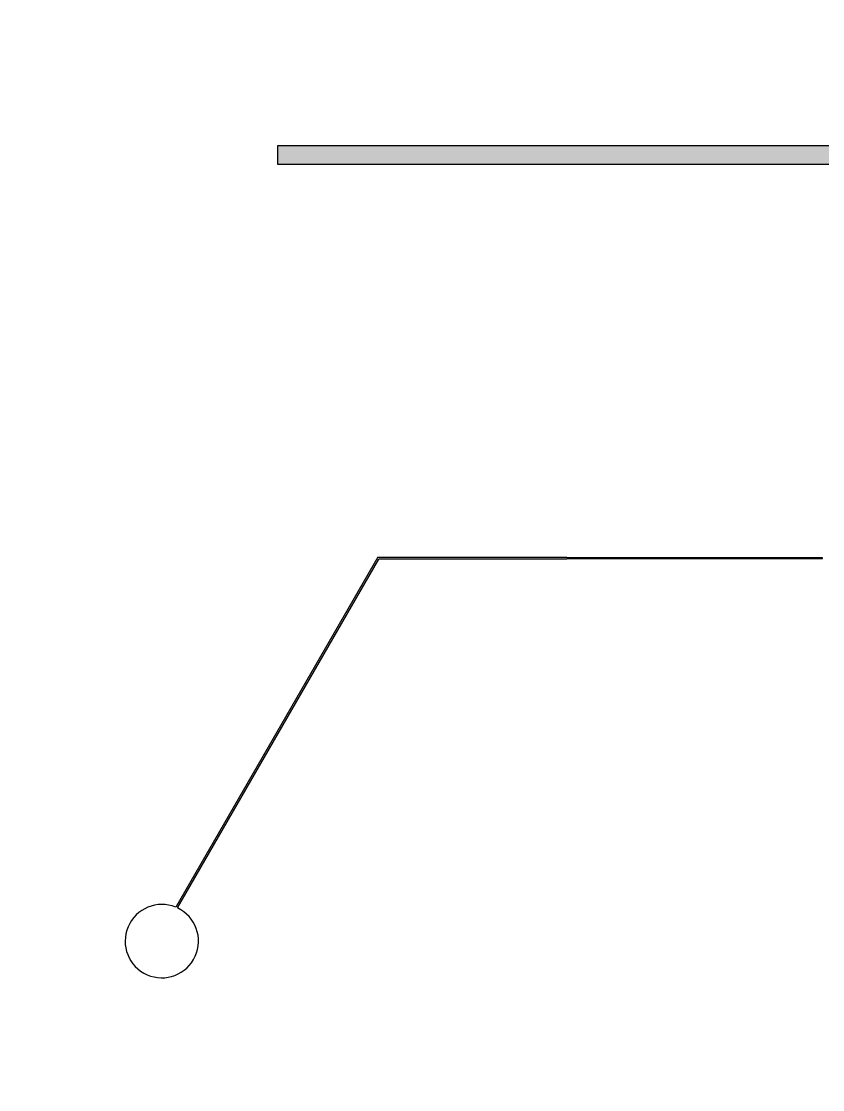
# Model space of a CAD drawing. Header units: inches. Extents: x 0 to 114300, y 0 to 114300.
# Drawn here: x 28092 to 32352, y 91572 to 97254 of the extents above; entities that cross this region are included whole.
import ezdxf

# ---------------------------------------------------------------- set-up
doc = ezdxf.new("R2010")
doc.units = ezdxf.units.IN
doc.header["$MEASUREMENT"] = 0

msp = doc.modelspace()

# ---------------------------------------------------------------- hatches: boundary and pattern name
h = msp.add_hatch()
h.set_pattern_fill('ANSI31', color=256, scale=100)
h.set_pattern_definition([(45, (-3636.992, -6350), (-8.8388348, 8.8388348), [])])
h.paths.add_polyline_path([(114300, 0), (0, 0), (0, 114300), (114300, 114300)])
edge = h.paths.add_edge_path(flags=16)
edge.add_arc((57150, 57150), 50800, 288.35844, 529.79531, ccw=False)
edge.add_line((73150, 8935.5), (41150, 8935.5))
edge.add_arc((57150, 57150), 50800, 190.20469, 251.64156, ccw=False)
edge.add_arc((57150, 57150), 50800, 169.79531, 190.20469, ccw=False)
h = msp.add_hatch(color=256)
h.dxf.hatch_style = 1
h.paths.add_polyline_path([(29455, 96592.6), (84455, 96592.6), (84455, 96492.6), (29455, 96492.6)])

# ---------------------------------------------------------------- linework, layer by layer
for p, q in [((29987.2, 94403.2), (28912.5, 92541.9)), ((28921.8, 92537.9), (29993, 94393.2)), ((29987.2, 94403.2), (30992.9, 94403.2)), ((30992.9, 94393.2), (29993, 94393.2)), ((30992.9, 94403.2), (30992.9, 94399.7)), ((30995.9, 94399.7), (30992.9, 94399.7)), ((30992.9, 94396.7), (30995.9, 94396.7)), ((30992.9, 94396.7), (30992.9, 94393.2)), ((30995.9, 94396.7), (30995.9, 94399.7))]:
    msp.add_line(p, q)
for points in [[(29455, 96592.6), (84455, 96592.6), (84455, 96492.6), (29455, 96492.6)], [(30999.9, 94396.7), (30999.9, 94399.7), (30996.9, 94399.7), (30996.9, 94396.7)], [(31003.9, 94396.7), (31003.9, 94399.7), (31000.9, 94399.7), (31000.9, 94396.7)], [(31007.9, 94396.7), (31007.9, 94399.7), (31004.9, 94399.7), (31004.9, 94396.7)], [(31011.9, 94396.7), (31011.9, 94399.7), (31008.9, 94399.7), (31008.9, 94396.7)], [(31015.9, 94396.7), (31015.9, 94399.7), (31012.9, 94399.7), (31012.9, 94396.7)], [(31019.9, 94396.7), (31019.9, 94399.7), (31016.9, 94399.7), (31016.9, 94396.7)], [(31023.9, 94396.7), (31023.9, 94399.7), (31020.9, 94399.7), (31020.9, 94396.7)], [(31027.9, 94396.7), (31027.9, 94399.7), (31024.9, 94399.7), (31024.9, 94396.7)], [(31031.9, 94396.7), (31031.9, 94399.7), (31028.9, 94399.7), (31028.9, 94396.7)], [(31035.9, 94396.7), (31035.9, 94399.7), (31032.9, 94399.7), (31032.9, 94396.7)], [(31039.9, 94396.7), (31039.9, 94399.7), (31036.9, 94399.7), (31036.9, 94396.7)], [(31043.9, 94396.7), (31043.9, 94399.7), (31040.9, 94399.7), (31040.9, 94396.7)], [(31047.9, 94396.7), (31047.9, 94399.7), (31044.9, 94399.7), (31044.9, 94396.7)], [(31051.9, 94396.7), (31051.9, 94399.7), (31048.9, 94399.7), (31048.9, 94396.7)], [(31055.9, 94396.7), (31055.9, 94399.7), (31052.9, 94399.7), (31052.9, 94396.7)], [(31059.9, 94396.7), (31059.9, 94399.7), (31056.9, 94399.7), (31056.9, 94396.7)], [(31063.9, 94396.7), (31063.9, 94399.7), (31060.9, 94399.7), (31060.9, 94396.7)], [(31067.9, 94396.7), (31067.9, 94399.7), (31064.9, 94399.7), (31064.9, 94396.7)], [(31071.9, 94396.7), (31071.9, 94399.7), (31068.9, 94399.7), (31068.9, 94396.7)], [(31075.9, 94396.7), (31075.9, 94399.7), (31072.9, 94399.7), (31072.9, 94396.7)], [(31079.9, 94396.7), (31079.9, 94399.7), (31076.9, 94399.7), (31076.9, 94396.7)], [(31083.9, 94396.7), (31083.9, 94399.7), (31080.9, 94399.7), (31080.9, 94396.7)], [(31087.9, 94396.7), (31087.9, 94399.7), (31084.9, 94399.7), (31084.9, 94396.7)], [(31091.9, 94396.7), (31091.9, 94399.7), (31088.9, 94399.7), (31088.9, 94396.7)], [(31095.9, 94396.7), (31095.9, 94399.7), (31092.9, 94399.7), (31092.9, 94396.7)], [(31099.9, 94396.7), (31099.9, 94399.7), (31096.9, 94399.7), (31096.9, 94396.7)], [(31103.9, 94396.7), (31103.9, 94399.7), (31100.9, 94399.7), (31100.9, 94396.7)], [(31107.9, 94396.7), (31107.9, 94399.7), (31104.9, 94399.7), (31104.9, 94396.7)], [(31111.9, 94396.7), (31111.9, 94399.7), (31108.9, 94399.7), (31108.9, 94396.7)], [(31115.9, 94396.7), (31115.9, 94399.7), (31112.9, 94399.7), (31112.9, 94396.7)], [(31119.9, 94396.7), (31119.9, 94399.7), (31116.9, 94399.7), (31116.9, 94396.7)], [(31123.9, 94396.7), (31123.9, 94399.7), (31120.9, 94399.7), (31120.9, 94396.7)], [(31127.9, 94396.7), (31127.9, 94399.7), (31124.9, 94399.7), (31124.9, 94396.7)], [(31131.9, 94396.7), (31131.9, 94399.7), (31128.9, 94399.7), (31128.9, 94396.7)], [(31135.9, 94396.7), (31135.9, 94399.7), (31132.9, 94399.7), (31132.9, 94396.7)], [(31139.9, 94396.7), (31139.9, 94399.7), (31136.9, 94399.7), (31136.9, 94396.7)], [(31143.9, 94396.7), (31143.9, 94399.7), (31140.9, 94399.7), (31140.9, 94396.7)], [(31147.9, 94396.7), (31147.9, 94399.7), (31144.9, 94399.7), (31144.9, 94396.7)], [(31151.9, 94396.7), (31151.9, 94399.7), (31148.9, 94399.7), (31148.9, 94396.7)], [(31155.9, 94396.7), (31155.9, 94399.7), (31152.9, 94399.7), (31152.9, 94396.7)], [(31159.9, 94396.7), (31159.9, 94399.7), (31156.9, 94399.7), (31156.9, 94396.7)], [(31163.9, 94396.7), (31163.9, 94399.7), (31160.9, 94399.7), (31160.9, 94396.7)], [(31167.9, 94396.7), (31167.9, 94399.7), (31164.9, 94399.7), (31164.9, 94396.7)], [(31171.9, 94396.7), (31171.9, 94399.7), (31168.9, 94399.7), (31168.9, 94396.7)], [(31175.9, 94396.7), (31175.9, 94399.7), (31172.9, 94399.7), (31172.9, 94396.7)], [(31179.9, 94396.7), (31179.9, 94399.7), (31176.9, 94399.7), (31176.9, 94396.7)], [(31183.9, 94396.7), (31183.9, 94399.7), (31180.9, 94399.7), (31180.9, 94396.7)], [(31187.9, 94396.7), (31187.9, 94399.7), (31184.9, 94399.7), (31184.9, 94396.7)], [(31191.9, 94396.7), (31191.9, 94399.7), (31188.9, 94399.7), (31188.9, 94396.7)], [(31195.9, 94396.7), (31195.9, 94399.7), (31192.9, 94399.7), (31192.9, 94396.7)], [(31199.9, 94396.7), (31199.9, 94399.7), (31196.9, 94399.7), (31196.9, 94396.7)], [(31203.9, 94396.7), (31203.9, 94399.7), (31200.9, 94399.7), (31200.9, 94396.7)], [(31207.9, 94396.7), (31207.9, 94399.7), (31204.9, 94399.7), (31204.9, 94396.7)], [(31211.9, 94396.7), (31211.9, 94399.7), (31208.9, 94399.7), (31208.9, 94396.7)], [(31215.9, 94396.7), (31215.9, 94399.7), (31212.9, 94399.7), (31212.9, 94396.7)], [(31219.9, 94396.7), (31219.9, 94399.7), (31216.9, 94399.7), (31216.9, 94396.7)], [(31223.9, 94396.7), (31223.9, 94399.7), (31220.9, 94399.7), (31220.9, 94396.7)], [(31227.9, 94396.7), (31227.9, 94399.7), (31224.9, 94399.7), (31224.9, 94396.7)], [(31231.9, 94396.7), (31231.9, 94399.7), (31228.9, 94399.7), (31228.9, 94396.7)], [(31235.9, 94396.7), (31235.9, 94399.7), (31232.9, 94399.7), (31232.9, 94396.7)], [(31239.9, 94396.7), (31239.9, 94399.7), (31236.9, 94399.7), (31236.9, 94396.7)], [(31243.9, 94396.7), (31243.9, 94399.7), (31240.9, 94399.7), (31240.9, 94396.7)], [(31247.9, 94396.7), (31247.9, 94399.7), (31244.9, 94399.7), (31244.9, 94396.7)], [(31251.9, 94396.7), (31251.9, 94399.7), (31248.9, 94399.7), (31248.9, 94396.7)], [(31255.9, 94396.7), (31255.9, 94399.7), (31252.9, 94399.7), (31252.9, 94396.7)], [(31259.9, 94396.7), (31259.9, 94399.7), (31256.9, 94399.7), (31256.9, 94396.7)], [(31263.9, 94396.7), (31263.9, 94399.7), (31260.9, 94399.7), (31260.9, 94396.7)], [(31267.9, 94396.7), (31267.9, 94399.7), (31264.9, 94399.7), (31264.9, 94396.7)], [(31271.9, 94396.7), (31271.9, 94399.7), (31268.9, 94399.7), (31268.9, 94396.7)], [(31275.9, 94396.7), (31275.9, 94399.7), (31272.9, 94399.7), (31272.9, 94396.7)], [(31279.9, 94396.7), (31279.9, 94399.7), (31276.9, 94399.7), (31276.9, 94396.7)], [(31283.9, 94396.7), (31283.9, 94399.7), (31280.9, 94399.7), (31280.9, 94396.7)], [(31287.9, 94396.7), (31287.9, 94399.7), (31284.9, 94399.7), (31284.9, 94396.7)], [(31291.9, 94396.7), (31291.9, 94399.7), (31288.9, 94399.7), (31288.9, 94396.7)], [(31295.9, 94396.7), (31295.9, 94399.7), (31292.9, 94399.7), (31292.9, 94396.7)], [(31299.9, 94396.7), (31299.9, 94399.7), (31296.9, 94399.7), (31296.9, 94396.7)], [(31303.9, 94396.7), (31303.9, 94399.7), (31300.9, 94399.7), (31300.9, 94396.7)], [(31307.9, 94396.7), (31307.9, 94399.7), (31304.9, 94399.7), (31304.9, 94396.7)], [(31311.9, 94396.7), (31311.9, 94399.7), (31308.9, 94399.7), (31308.9, 94396.7)], [(31315.9, 94396.7), (31315.9, 94399.7), (31312.9, 94399.7), (31312.9, 94396.7)], [(31319.9, 94396.7), (31319.9, 94399.7), (31316.9, 94399.7), (31316.9, 94396.7)], [(31323.9, 94396.7), (31323.9, 94399.7), (31320.9, 94399.7), (31320.9, 94396.7)], [(31327.9, 94396.7), (31327.9, 94399.7), (31324.9, 94399.7), (31324.9, 94396.7)], [(31331.9, 94396.7), (31331.9, 94399.7), (31328.9, 94399.7), (31328.9, 94396.7)], [(31335.9, 94396.7), (31335.9, 94399.7), (31332.9, 94399.7), (31332.9, 94396.7)], [(31339.9, 94396.7), (31339.9, 94399.7), (31336.9, 94399.7), (31336.9, 94396.7)], [(31343.9, 94396.7), (31343.9, 94399.7), (31340.9, 94399.7), (31340.9, 94396.7)], [(31347.9, 94396.7), (31347.9, 94399.7), (31344.9, 94399.7), (31344.9, 94396.7)], [(31351.9, 94396.7), (31351.9, 94399.7), (31348.9, 94399.7), (31348.9, 94396.7)], [(31355.9, 94396.7), (31355.9, 94399.7), (31352.9, 94399.7), (31352.9, 94396.7)], [(31359.9, 94396.7), (31359.9, 94399.7), (31356.9, 94399.7), (31356.9, 94396.7)], [(31363.9, 94396.7), (31363.9, 94399.7), (31360.9, 94399.7), (31360.9, 94396.7)], [(31367.9, 94396.7), (31367.9, 94399.7), (31364.9, 94399.7), (31364.9, 94396.7)], [(31371.9, 94396.7), (31371.9, 94399.7), (31368.9, 94399.7), (31368.9, 94396.7)], [(31375.9, 94396.7), (31375.9, 94399.7), (31372.9, 94399.7), (31372.9, 94396.7)], [(31379.9, 94396.7), (31379.9, 94399.7), (31376.9, 94399.7), (31376.9, 94396.7)], [(31383.9, 94396.7), (31383.9, 94399.7), (31380.9, 94399.7), (31380.9, 94396.7)], [(31387.9, 94396.7), (31387.9, 94399.7), (31384.9, 94399.7), (31384.9, 94396.7)], [(31391.9, 94396.7), (31391.9, 94399.7), (31388.9, 94399.7), (31388.9, 94396.7)], [(31395.9, 94396.7), (31395.9, 94399.7), (31392.9, 94399.7), (31392.9, 94396.7)], [(31399.9, 94396.7), (31399.9, 94399.7), (31396.9, 94399.7), (31396.9, 94396.7)], [(31403.9, 94396.7), (31403.9, 94399.7), (31400.9, 94399.7), (31400.9, 94396.7)], [(31407.9, 94396.7), (31407.9, 94399.7), (31404.9, 94399.7), (31404.9, 94396.7)], [(31411.9, 94396.7), (31411.9, 94399.7), (31408.9, 94399.7), (31408.9, 94396.7)], [(31415.9, 94396.7), (31415.9, 94399.7), (31412.9, 94399.7), (31412.9, 94396.7)], [(31419.9, 94396.7), (31419.9, 94399.7), (31416.9, 94399.7), (31416.9, 94396.7)], [(31423.9, 94396.7), (31423.9, 94399.7), (31420.9, 94399.7), (31420.9, 94396.7)], [(31427.9, 94396.7), (31427.9, 94399.7), (31424.9, 94399.7), (31424.9, 94396.7)], [(31431.9, 94396.7), (31431.9, 94399.7), (31428.9, 94399.7), (31428.9, 94396.7)], [(31435.9, 94396.7), (31435.9, 94399.7), (31432.9, 94399.7), (31432.9, 94396.7)], [(31439.9, 94396.7), (31439.9, 94399.7), (31436.9, 94399.7), (31436.9, 94396.7)], [(31443.9, 94396.7), (31443.9, 94399.7), (31440.9, 94399.7), (31440.9, 94396.7)], [(31447.9, 94396.7), (31447.9, 94399.7), (31444.9, 94399.7), (31444.9, 94396.7)], [(31451.9, 94396.7), (31451.9, 94399.7), (31448.9, 94399.7), (31448.9, 94396.7)], [(31455.9, 94396.7), (31455.9, 94399.7), (31452.9, 94399.7), (31452.9, 94396.7)], [(31459.9, 94396.7), (31459.9, 94399.7), (31456.9, 94399.7), (31456.9, 94396.7)], [(31463.9, 94396.7), (31463.9, 94399.7), (31460.9, 94399.7), (31460.9, 94396.7)], [(31467.9, 94396.7), (31467.9, 94399.7), (31464.9, 94399.7), (31464.9, 94396.7)], [(31471.9, 94396.7), (31471.9, 94399.7), (31468.9, 94399.7), (31468.9, 94396.7)], [(31475.9, 94396.7), (31475.9, 94399.7), (31472.9, 94399.7), (31472.9, 94396.7)], [(31479.9, 94396.7), (31479.9, 94399.7), (31476.9, 94399.7), (31476.9, 94396.7)], [(31483.9, 94396.7), (31483.9, 94399.7), (31480.9, 94399.7), (31480.9, 94396.7)], [(31487.9, 94396.7), (31487.9, 94399.7), (31484.9, 94399.7), (31484.9, 94396.7)], [(31491.9, 94396.7), (31491.9, 94399.7), (31488.9, 94399.7), (31488.9, 94396.7)], [(31495.9, 94396.7), (31495.9, 94399.7), (31492.9, 94399.7), (31492.9, 94396.7)], [(31499.9, 94396.7), (31499.9, 94399.7), (31496.9, 94399.7), (31496.9, 94396.7)], [(31503.9, 94396.7), (31503.9, 94399.7), (31500.9, 94399.7), (31500.9, 94396.7)], [(31507.9, 94396.7), (31507.9, 94399.7), (31504.9, 94399.7), (31504.9, 94396.7)], [(31511.9, 94396.7), (31511.9, 94399.7), (31508.9, 94399.7), (31508.9, 94396.7)], [(31515.9, 94396.7), (31515.9, 94399.7), (31512.9, 94399.7), (31512.9, 94396.7)], [(31519.9, 94396.7), (31519.9, 94399.7), (31516.9, 94399.7), (31516.9, 94396.7)], [(31523.9, 94396.7), (31523.9, 94399.7), (31520.9, 94399.7), (31520.9, 94396.7)], [(31527.9, 94396.7), (31527.9, 94399.7), (31524.9, 94399.7), (31524.9, 94396.7)], [(31531.9, 94396.7), (31531.9, 94399.7), (31528.9, 94399.7), (31528.9, 94396.7)], [(31535.9, 94396.7), (31535.9, 94399.7), (31532.9, 94399.7), (31532.9, 94396.7)], [(31539.9, 94396.7), (31539.9, 94399.7), (31536.9, 94399.7), (31536.9, 94396.7)], [(31543.9, 94396.7), (31543.9, 94399.7), (31540.9, 94399.7), (31540.9, 94396.7)], [(31547.9, 94396.7), (31547.9, 94399.7), (31544.9, 94399.7), (31544.9, 94396.7)], [(31551.9, 94396.7), (31551.9, 94399.7), (31548.9, 94399.7), (31548.9, 94396.7)], [(31555.9, 94396.7), (31555.9, 94399.7), (31552.9, 94399.7), (31552.9, 94396.7)], [(31559.9, 94396.7), (31559.9, 94399.7), (31556.9, 94399.7), (31556.9, 94396.7)], [(31563.9, 94396.7), (31563.9, 94399.7), (31560.9, 94399.7), (31560.9, 94396.7)], [(31567.9, 94396.7), (31567.9, 94399.7), (31564.9, 94399.7), (31564.9, 94396.7)], [(31571.9, 94396.7), (31571.9, 94399.7), (31568.9, 94399.7), (31568.9, 94396.7)], [(31575.9, 94396.7), (31575.9, 94399.7), (31572.9, 94399.7), (31572.9, 94396.7)], [(31579.9, 94396.7), (31579.9, 94399.7), (31576.9, 94399.7), (31576.9, 94396.7)], [(31583.9, 94396.7), (31583.9, 94399.7), (31580.9, 94399.7), (31580.9, 94396.7)], [(31587.9, 94396.7), (31587.9, 94399.7), (31584.9, 94399.7), (31584.9, 94396.7)], [(31591.9, 94396.7), (31591.9, 94399.7), (31588.9, 94399.7), (31588.9, 94396.7)], [(31595.9, 94396.7), (31595.9, 94399.7), (31592.9, 94399.7), (31592.9, 94396.7)], [(31599.9, 94396.7), (31599.9, 94399.7), (31596.9, 94399.7), (31596.9, 94396.7)], [(31603.9, 94396.7), (31603.9, 94399.7), (31600.9, 94399.7), (31600.9, 94396.7)], [(31607.9, 94396.7), (31607.9, 94399.7), (31604.9, 94399.7), (31604.9, 94396.7)], [(31611.9, 94396.7), (31611.9, 94399.7), (31608.9, 94399.7), (31608.9, 94396.7)], [(31615.9, 94396.7), (31615.9, 94399.7), (31612.9, 94399.7), (31612.9, 94396.7)], [(31619.9, 94396.7), (31619.9, 94399.7), (31616.9, 94399.7), (31616.9, 94396.7)], [(31623.9, 94396.7), (31623.9, 94399.7), (31620.9, 94399.7), (31620.9, 94396.7)], [(31627.9, 94396.7), (31627.9, 94399.7), (31624.9, 94399.7), (31624.9, 94396.7)], [(31631.9, 94396.7), (31631.9, 94399.7), (31628.9, 94399.7), (31628.9, 94396.7)], [(31635.9, 94396.7), (31635.9, 94399.7), (31632.9, 94399.7), (31632.9, 94396.7)], [(31639.9, 94396.7), (31639.9, 94399.7), (31636.9, 94399.7), (31636.9, 94396.7)], [(31643.9, 94396.7), (31643.9, 94399.7), (31640.9, 94399.7), (31640.9, 94396.7)], [(31647.9, 94396.7), (31647.9, 94399.7), (31644.9, 94399.7), (31644.9, 94396.7)], [(31651.9, 94396.7), (31651.9, 94399.7), (31648.9, 94399.7), (31648.9, 94396.7)], [(31655.9, 94396.7), (31655.9, 94399.7), (31652.9, 94399.7), (31652.9, 94396.7)], [(31659.9, 94396.7), (31659.9, 94399.7), (31656.9, 94399.7), (31656.9, 94396.7)], [(31663.9, 94396.7), (31663.9, 94399.7), (31660.9, 94399.7), (31660.9, 94396.7)], [(31667.9, 94396.7), (31667.9, 94399.7), (31664.9, 94399.7), (31664.9, 94396.7)], [(31671.9, 94396.7), (31671.9, 94399.7), (31668.9, 94399.7), (31668.9, 94396.7)], [(31675.9, 94396.7), (31675.9, 94399.7), (31672.9, 94399.7), (31672.9, 94396.7)], [(31679.9, 94396.7), (31679.9, 94399.7), (31676.9, 94399.7), (31676.9, 94396.7)], [(31683.9, 94396.7), (31683.9, 94399.7), (31680.9, 94399.7), (31680.9, 94396.7)], [(31687.9, 94396.7), (31687.9, 94399.7), (31684.9, 94399.7), (31684.9, 94396.7)], [(31691.9, 94396.7), (31691.9, 94399.7), (31688.9, 94399.7), (31688.9, 94396.7)], [(31695.9, 94396.7), (31695.9, 94399.7), (31692.9, 94399.7), (31692.9, 94396.7)], [(31699.9, 94396.7), (31699.9, 94399.7), (31696.9, 94399.7), (31696.9, 94396.7)], [(31703.9, 94396.7), (31703.9, 94399.7), (31700.9, 94399.7), (31700.9, 94396.7)], [(31707.9, 94396.7), (31707.9, 94399.7), (31704.9, 94399.7), (31704.9, 94396.7)], [(31711.9, 94396.7), (31711.9, 94399.7), (31708.9, 94399.7), (31708.9, 94396.7)], [(31715.9, 94396.7), (31715.9, 94399.7), (31712.9, 94399.7), (31712.9, 94396.7)], [(31719.9, 94396.7), (31719.9, 94399.7), (31716.9, 94399.7), (31716.9, 94396.7)], [(31723.9, 94396.7), (31723.9, 94399.7), (31720.9, 94399.7), (31720.9, 94396.7)], [(31727.9, 94396.7), (31727.9, 94399.7), (31724.9, 94399.7), (31724.9, 94396.7)], [(31731.9, 94396.7), (31731.9, 94399.7), (31728.9, 94399.7), (31728.9, 94396.7)], [(31735.9, 94396.7), (31735.9, 94399.7), (31732.9, 94399.7), (31732.9, 94396.7)], [(31739.9, 94396.7), (31739.9, 94399.7), (31736.9, 94399.7), (31736.9, 94396.7)], [(31743.9, 94396.7), (31743.9, 94399.7), (31740.9, 94399.7), (31740.9, 94396.7)], [(31747.9, 94396.7), (31747.9, 94399.7), (31744.9, 94399.7), (31744.9, 94396.7)], [(31751.9, 94396.7), (31751.9, 94399.7), (31748.9, 94399.7), (31748.9, 94396.7)], [(31755.9, 94396.7), (31755.9, 94399.7), (31752.9, 94399.7), (31752.9, 94396.7)], [(31759.9, 94396.7), (31759.9, 94399.7), (31756.9, 94399.7), (31756.9, 94396.7)], [(31763.9, 94396.7), (31763.9, 94399.7), (31760.9, 94399.7), (31760.9, 94396.7)], [(31767.9, 94396.7), (31767.9, 94399.7), (31764.9, 94399.7), (31764.9, 94396.7)], [(31771.9, 94396.7), (31771.9, 94399.7), (31768.9, 94399.7), (31768.9, 94396.7)], [(31775.9, 94396.7), (31775.9, 94399.7), (31772.9, 94399.7), (31772.9, 94396.7)], [(31779.9, 94396.7), (31779.9, 94399.7), (31776.9, 94399.7), (31776.9, 94396.7)], [(31783.9, 94396.7), (31783.9, 94399.7), (31780.9, 94399.7), (31780.9, 94396.7)], [(31787.9, 94396.7), (31787.9, 94399.7), (31784.9, 94399.7), (31784.9, 94396.7)], [(31791.9, 94396.7), (31791.9, 94399.7), (31788.9, 94399.7), (31788.9, 94396.7)], [(31795.9, 94396.7), (31795.9, 94399.7), (31792.9, 94399.7), (31792.9, 94396.7)], [(31799.9, 94396.7), (31799.9, 94399.7), (31796.9, 94399.7), (31796.9, 94396.7)], [(31803.9, 94396.7), (31803.9, 94399.7), (31800.9, 94399.7), (31800.9, 94396.7)], [(31807.9, 94396.7), (31807.9, 94399.7), (31804.9, 94399.7), (31804.9, 94396.7)], [(31811.9, 94396.7), (31811.9, 94399.7), (31808.9, 94399.7), (31808.9, 94396.7)], [(31815.9, 94396.7), (31815.9, 94399.7), (31812.9, 94399.7), (31812.9, 94396.7)], [(31819.9, 94396.7), (31819.9, 94399.7), (31816.9, 94399.7), (31816.9, 94396.7)], [(31823.9, 94396.7), (31823.9, 94399.7), (31820.9, 94399.7), (31820.9, 94396.7)], [(31827.9, 94396.7), (31827.9, 94399.7), (31824.9, 94399.7), (31824.9, 94396.7)], [(31831.9, 94396.7), (31831.9, 94399.7), (31828.9, 94399.7), (31828.9, 94396.7)], [(31835.9, 94396.7), (31835.9, 94399.7), (31832.9, 94399.7), (31832.9, 94396.7)], [(31839.9, 94396.7), (31839.9, 94399.7), (31836.9, 94399.7), (31836.9, 94396.7)], [(31843.9, 94396.7), (31843.9, 94399.7), (31840.9, 94399.7), (31840.9, 94396.7)], [(31847.9, 94396.7), (31847.9, 94399.7), (31844.9, 94399.7), (31844.9, 94396.7)], [(31851.9, 94396.7), (31851.9, 94399.7), (31848.9, 94399.7), (31848.9, 94396.7)], [(31855.9, 94396.7), (31855.9, 94399.7), (31852.9, 94399.7), (31852.9, 94396.7)], [(31859.9, 94396.7), (31859.9, 94399.7), (31856.9, 94399.7), (31856.9, 94396.7)], [(31863.9, 94396.7), (31863.9, 94399.7), (31860.9, 94399.7), (31860.9, 94396.7)], [(31867.9, 94396.7), (31867.9, 94399.7), (31864.9, 94399.7), (31864.9, 94396.7)], [(31871.9, 94396.7), (31871.9, 94399.7), (31868.9, 94399.7), (31868.9, 94396.7)], [(31875.9, 94396.7), (31875.9, 94399.7), (31872.9, 94399.7), (31872.9, 94396.7)], [(31879.9, 94396.7), (31879.9, 94399.7), (31876.9, 94399.7), (31876.9, 94396.7)], [(31883.9, 94396.7), (31883.9, 94399.7), (31880.9, 94399.7), (31880.9, 94396.7)], [(31887.9, 94396.7), (31887.9, 94399.7), (31884.9, 94399.7), (31884.9, 94396.7)], [(31891.9, 94396.7), (31891.9, 94399.7), (31888.9, 94399.7), (31888.9, 94396.7)], [(31895.9, 94396.7), (31895.9, 94399.7), (31892.9, 94399.7), (31892.9, 94396.7)], [(31899.9, 94396.7), (31899.9, 94399.7), (31896.9, 94399.7), (31896.9, 94396.7)], [(31903.9, 94396.7), (31903.9, 94399.7), (31900.9, 94399.7), (31900.9, 94396.7)], [(31907.9, 94396.7), (31907.9, 94399.7), (31904.9, 94399.7), (31904.9, 94396.7)], [(31911.9, 94396.7), (31911.9, 94399.7), (31908.9, 94399.7), (31908.9, 94396.7)], [(31915.9, 94396.7), (31915.9, 94399.7), (31912.9, 94399.7), (31912.9, 94396.7)], [(31919.9, 94396.7), (31919.9, 94399.7), (31916.9, 94399.7), (31916.9, 94396.7)], [(31923.9, 94396.7), (31923.9, 94399.7), (31920.9, 94399.7), (31920.9, 94396.7)], [(31927.9, 94396.7), (31927.9, 94399.7), (31924.9, 94399.7), (31924.9, 94396.7)], [(31931.9, 94396.7), (31931.9, 94399.7), (31928.9, 94399.7), (31928.9, 94396.7)], [(31935.9, 94396.7), (31935.9, 94399.7), (31932.9, 94399.7), (31932.9, 94396.7)], [(31939.9, 94396.7), (31939.9, 94399.7), (31936.9, 94399.7), (31936.9, 94396.7)], [(31943.9, 94396.7), (31943.9, 94399.7), (31940.9, 94399.7), (31940.9, 94396.7)], [(31947.9, 94396.7), (31947.9, 94399.7), (31944.9, 94399.7), (31944.9, 94396.7)], [(31951.9, 94396.7), (31951.9, 94399.7), (31948.9, 94399.7), (31948.9, 94396.7)], [(31955.9, 94396.7), (31955.9, 94399.7), (31952.9, 94399.7), (31952.9, 94396.7)], [(31959.9, 94396.7), (31959.9, 94399.7), (31956.9, 94399.7), (31956.9, 94396.7)], [(31963.9, 94396.7), (31963.9, 94399.7), (31960.9, 94399.7), (31960.9, 94396.7)], [(31967.9, 94396.7), (31967.9, 94399.7), (31964.9, 94399.7), (31964.9, 94396.7)], [(31971.9, 94396.7), (31971.9, 94399.7), (31968.9, 94399.7), (31968.9, 94396.7)], [(31975.9, 94396.7), (31975.9, 94399.7), (31972.9, 94399.7), (31972.9, 94396.7)], [(31979.9, 94396.7), (31979.9, 94399.7), (31976.9, 94399.7), (31976.9, 94396.7)], [(31983.9, 94396.7), (31983.9, 94399.7), (31980.9, 94399.7), (31980.9, 94396.7)], [(31987.9, 94396.7), (31987.9, 94399.7), (31984.9, 94399.7), (31984.9, 94396.7)], [(31991.9, 94396.7), (31991.9, 94399.7), (31988.9, 94399.7), (31988.9, 94396.7)], [(31995.9, 94396.7), (31995.9, 94399.7), (31992.9, 94399.7), (31992.9, 94396.7)], [(31999.9, 94396.7), (31999.9, 94399.7), (31996.9, 94399.7), (31996.9, 94396.7)], [(32003.9, 94396.7), (32003.9, 94399.7), (32000.9, 94399.7), (32000.9, 94396.7)], [(32007.9, 94396.7), (32007.9, 94399.7), (32004.9, 94399.7), (32004.9, 94396.7)], [(32011.9, 94396.7), (32011.9, 94399.7), (32008.9, 94399.7), (32008.9, 94396.7)], [(32015.9, 94396.7), (32015.9, 94399.7), (32012.9, 94399.7), (32012.9, 94396.7)], [(32019.9, 94396.7), (32019.9, 94399.7), (32016.9, 94399.7), (32016.9, 94396.7)], [(32023.9, 94396.7), (32023.9, 94399.7), (32020.9, 94399.7), (32020.9, 94396.7)], [(32027.9, 94396.7), (32027.9, 94399.7), (32024.9, 94399.7), (32024.9, 94396.7)], [(32031.9, 94396.7), (32031.9, 94399.7), (32028.9, 94399.7), (32028.9, 94396.7)], [(32035.9, 94396.7), (32035.9, 94399.7), (32032.9, 94399.7), (32032.9, 94396.7)], [(32039.9, 94396.7), (32039.9, 94399.7), (32036.9, 94399.7), (32036.9, 94396.7)], [(32043.9, 94396.7), (32043.9, 94399.7), (32040.9, 94399.7), (32040.9, 94396.7)], [(32047.9, 94396.7), (32047.9, 94399.7), (32044.9, 94399.7), (32044.9, 94396.7)], [(32051.9, 94396.7), (32051.9, 94399.7), (32048.9, 94399.7), (32048.9, 94396.7)], [(32055.9, 94396.7), (32055.9, 94399.7), (32052.9, 94399.7), (32052.9, 94396.7)], [(32059.9, 94396.7), (32059.9, 94399.7), (32056.9, 94399.7), (32056.9, 94396.7)], [(32063.9, 94396.7), (32063.9, 94399.7), (32060.9, 94399.7), (32060.9, 94396.7)], [(32067.9, 94396.7), (32067.9, 94399.7), (32064.9, 94399.7), (32064.9, 94396.7)], [(32071.9, 94396.7), (32071.9, 94399.7), (32068.9, 94399.7), (32068.9, 94396.7)], [(32075.9, 94396.7), (32075.9, 94399.7), (32072.9, 94399.7), (32072.9, 94396.7)], [(32079.9, 94396.7), (32079.9, 94399.7), (32076.9, 94399.7), (32076.9, 94396.7)], [(32083.9, 94396.7), (32083.9, 94399.7), (32080.9, 94399.7), (32080.9, 94396.7)], [(32087.9, 94396.7), (32087.9, 94399.7), (32084.9, 94399.7), (32084.9, 94396.7)], [(32091.9, 94396.7), (32091.9, 94399.7), (32088.9, 94399.7), (32088.9, 94396.7)], [(32095.9, 94396.7), (32095.9, 94399.7), (32092.9, 94399.7), (32092.9, 94396.7)], [(32099.9, 94396.7), (32099.9, 94399.7), (32096.9, 94399.7), (32096.9, 94396.7)], [(32103.9, 94396.7), (32103.9, 94399.7), (32100.9, 94399.7), (32100.9, 94396.7)], [(32107.9, 94396.7), (32107.9, 94399.7), (32104.9, 94399.7), (32104.9, 94396.7)], [(32111.9, 94396.7), (32111.9, 94399.7), (32108.9, 94399.7), (32108.9, 94396.7)], [(32115.9, 94396.7), (32115.9, 94399.7), (32112.9, 94399.7), (32112.9, 94396.7)], [(32119.9, 94396.7), (32119.9, 94399.7), (32116.9, 94399.7), (32116.9, 94396.7)], [(32123.9, 94396.7), (32123.9, 94399.7), (32120.9, 94399.7), (32120.9, 94396.7)], [(32127.9, 94396.7), (32127.9, 94399.7), (32124.9, 94399.7), (32124.9, 94396.7)], [(32131.9, 94396.7), (32131.9, 94399.7), (32128.9, 94399.7), (32128.9, 94396.7)], [(32135.9, 94396.7), (32135.9, 94399.7), (32132.9, 94399.7), (32132.9, 94396.7)], [(32139.9, 94396.7), (32139.9, 94399.7), (32136.9, 94399.7), (32136.9, 94396.7)], [(32143.9, 94396.7), (32143.9, 94399.7), (32140.9, 94399.7), (32140.9, 94396.7)], [(32147.9, 94396.7), (32147.9, 94399.7), (32144.9, 94399.7), (32144.9, 94396.7)], [(32151.9, 94396.7), (32151.9, 94399.7), (32148.9, 94399.7), (32148.9, 94396.7)], [(32155.9, 94396.7), (32155.9, 94399.7), (32152.9, 94399.7), (32152.9, 94396.7)], [(32159.9, 94396.7), (32159.9, 94399.7), (32156.9, 94399.7), (32156.9, 94396.7)], [(32163.9, 94396.7), (32163.9, 94399.7), (32160.9, 94399.7), (32160.9, 94396.7)], [(32167.9, 94396.7), (32167.9, 94399.7), (32164.9, 94399.7), (32164.9, 94396.7)], [(32171.9, 94396.7), (32171.9, 94399.7), (32168.9, 94399.7), (32168.9, 94396.7)], [(32175.9, 94396.7), (32175.9, 94399.7), (32172.9, 94399.7), (32172.9, 94396.7)], [(32179.9, 94396.7), (32179.9, 94399.7), (32176.9, 94399.7), (32176.9, 94396.7)], [(32183.9, 94396.7), (32183.9, 94399.7), (32180.9, 94399.7), (32180.9, 94396.7)], [(32187.9, 94396.7), (32187.9, 94399.7), (32184.9, 94399.7), (32184.9, 94396.7)], [(32191.9, 94396.7), (32191.9, 94399.7), (32188.9, 94399.7), (32188.9, 94396.7)], [(32195.9, 94396.7), (32195.9, 94399.7), (32192.9, 94399.7), (32192.9, 94396.7)], [(32199.9, 94396.7), (32199.9, 94399.7), (32196.9, 94399.7), (32196.9, 94396.7)], [(32203.9, 94396.7), (32203.9, 94399.7), (32200.9, 94399.7), (32200.9, 94396.7)], [(32207.9, 94396.7), (32207.9, 94399.7), (32204.9, 94399.7), (32204.9, 94396.7)], [(32211.9, 94396.7), (32211.9, 94399.7), (32208.9, 94399.7), (32208.9, 94396.7)], [(32215.9, 94396.7), (32215.9, 94399.7), (32212.9, 94399.7), (32212.9, 94396.7)], [(32219.9, 94396.7), (32219.9, 94399.7), (32216.9, 94399.7), (32216.9, 94396.7)], [(32223.9, 94396.7), (32223.9, 94399.7), (32220.9, 94399.7), (32220.9, 94396.7)], [(32227.9, 94396.7), (32227.9, 94399.7), (32224.9, 94399.7), (32224.9, 94396.7)], [(32231.9, 94396.7), (32231.9, 94399.7), (32228.9, 94399.7), (32228.9, 94396.7)], [(32235.9, 94396.7), (32235.9, 94399.7), (32232.9, 94399.7), (32232.9, 94396.7)], [(32239.9, 94396.7), (32239.9, 94399.7), (32236.9, 94399.7), (32236.9, 94396.7)], [(32243.9, 94396.7), (32243.9, 94399.7), (32240.9, 94399.7), (32240.9, 94396.7)], [(32247.9, 94396.7), (32247.9, 94399.7), (32244.9, 94399.7), (32244.9, 94396.7)], [(32251.9, 94396.7), (32251.9, 94399.7), (32248.9, 94399.7), (32248.9, 94396.7)], [(32255.9, 94396.7), (32255.9, 94399.7), (32252.9, 94399.7), (32252.9, 94396.7)], [(32259.9, 94396.7), (32259.9, 94399.7), (32256.9, 94399.7), (32256.9, 94396.7)], [(32263.9, 94396.7), (32263.9, 94399.7), (32260.9, 94399.7), (32260.9, 94396.7)], [(32267.9, 94396.7), (32267.9, 94399.7), (32264.9, 94399.7), (32264.9, 94396.7)], [(32271.9, 94396.7), (32271.9, 94399.7), (32268.9, 94399.7), (32268.9, 94396.7)], [(32275.9, 94396.7), (32275.9, 94399.7), (32272.9, 94399.7), (32272.9, 94396.7)], [(32279.9, 94396.7), (32279.9, 94399.7), (32276.9, 94399.7), (32276.9, 94396.7)], [(32283.9, 94396.7), (32283.9, 94399.7), (32280.9, 94399.7), (32280.9, 94396.7)], [(32287.9, 94396.7), (32287.9, 94399.7), (32284.9, 94399.7), (32284.9, 94396.7)], [(32291.9, 94396.7), (32291.9, 94399.7), (32288.9, 94399.7), (32288.9, 94396.7)], [(32295.9, 94396.7), (32295.9, 94399.7), (32292.9, 94399.7), (32292.9, 94396.7)], [(32299.9, 94396.7), (32299.9, 94399.7), (32296.9, 94399.7), (32296.9, 94396.7)], [(32303.9, 94396.7), (32303.9, 94399.7), (32300.9, 94399.7), (32300.9, 94396.7)], [(32307.9, 94396.7), (32307.9, 94399.7), (32304.9, 94399.7), (32304.9, 94396.7)], [(32311.9, 94396.7), (32311.9, 94399.7), (32308.9, 94399.7), (32308.9, 94396.7)], [(32315.9, 94396.7), (32315.9, 94399.7), (32312.9, 94399.7), (32312.9, 94396.7)], [(32319.9, 94396.7), (32319.9, 94399.7), (32316.9, 94399.7), (32316.9, 94396.7)], [(32323.9, 94396.7), (32323.9, 94399.7), (32320.9, 94399.7), (32320.9, 94396.7)], [(32327.9, 94396.7), (32327.9, 94399.7), (32324.9, 94399.7), (32324.9, 94396.7)], [(32331.9, 94396.7), (32331.9, 94399.7), (32328.9, 94399.7), (32328.9, 94396.7)], [(32335.9, 94396.7), (32335.9, 94399.7), (32332.9, 94399.7), (32332.9, 94396.7)], [(32339.9, 94396.7), (32339.9, 94399.7), (32336.9, 94399.7), (32336.9, 94396.7)], [(32343.9, 94396.7), (32343.9, 94399.7), (32340.9, 94399.7), (32340.9, 94396.7)], [(32347.9, 94396.7), (32347.9, 94399.7), (32344.9, 94399.7), (32344.9, 94396.7)], [(32351.9, 94396.7), (32351.9, 94399.7), (32348.9, 94399.7), (32348.9, 94396.7)]]:
    msp.add_lwpolyline(points, close=True)
msp.add_arc((28838.7, 92361.4), 195, 67.7517, 64.7891)

doc.saveas('drawing.dxf')
